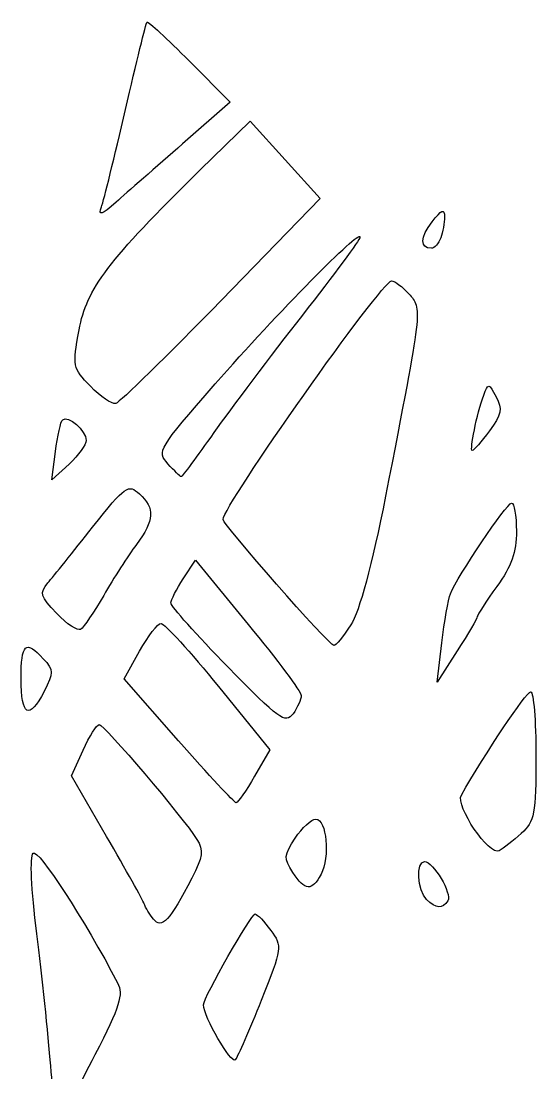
# Model space of a CAD drawing. Header units: centimetres. Extents: x -52 to 49, y -21 to 24.
# Drawn here: x -34.369 to -32.279, y -15.33 to -11.064 of the extents above; entities that cross this region are included whole.
import ezdxf

# ---------------------------------------------------------------- set-up
doc = ezdxf.new("R2010")
doc.units = ezdxf.units.CM
doc.header["$MEASUREMENT"] = 0
doc.layers.add('Layer 1', color=7, linetype='Continuous')

msp = doc.modelspace()

# ---------------------------------------------------------------- linework, layer by layer
at = {"layer": 'Layer 1'}
for points, knots in [([(-33.71345, -11.56223), (-33.71345, -11.56223), (-33.52055, -11.39392), (-33.52055, -11.39392), (-33.52055, -11.39392), (-33.52055, -11.39392), (-33.68551, -11.22748), (-33.68551, -11.22748), (-33.68551, -11.22748), (-33.77624, -11.13593), (-33.85378, -11.06434), (-33.85782, -11.06838), (-33.85782, -11.06838), (-33.86186, -11.07242), (-33.90127, -11.23199), (-33.94541, -11.42299), (-33.94541, -11.42299), (-33.98955, -11.61398), (-34.03339, -11.79193), (-34.04285, -11.81841), (-34.04285, -11.81841), (-34.05625, -11.85594), (-34.04309, -11.85156), (-33.9832, -11.79856), (-33.9832, -11.79856), (-33.94094, -11.76115), (-33.81955, -11.65481), (-33.71345, -11.56224), (-33.71345, -11.56224), (-33.71345, -11.56224), (-33.71345, -11.56223), (-33.71345, -11.56223)], [0, 0, 0, 0, 0.1111111, 0.1111111, 0.1111111, 0.1111111, 0.2222222, 0.2222222, 0.2222222, 0.2222222, 0.3333333, 0.3333333, 0.3333333, 0.3333333, 0.4444444, 0.4444444, 0.4444444, 0.4444444, 0.5555556, 0.5555556, 0.5555556, 0.5555556, 0.6666667, 0.6666667, 0.6666667, 0.6666667, 0.7777778, 0.7777778, 0.7777778, 0.7777778, 1, 1, 1, 1]), ([(-33.55555, -12.19563), (-33.55555, -12.19563), (-33.15553, -11.78387), (-33.15553, -11.78387), (-33.15553, -11.78387), (-33.15553, -11.78387), (-33.29732, -11.62678), (-33.29732, -11.62678), (-33.29732, -11.62678), (-33.29732, -11.62678), (-33.43911, -11.46969), (-33.43911, -11.46969), (-33.43911, -11.46969), (-33.43911, -11.46969), (-33.64163, -11.66813), (-33.64163, -11.66813), (-33.64163, -11.66813), (-34.01697, -12.03589), (-34.10249, -12.14869), (-34.1336, -12.31699), (-34.1336, -12.31699), (-34.16072, -12.46369), (-34.15935, -12.47049), (-34.08773, -12.54524), (-34.08773, -12.54524), (-34.04713, -12.58762), (-34.00078, -12.61894), (-33.98474, -12.61484), (-33.98474, -12.61484), (-33.9687, -12.61074), (-33.77556, -12.4221), (-33.55554, -12.19563), (-33.55554, -12.19563), (-33.55554, -12.19563), (-33.55555, -12.19563), (-33.55555, -12.19563)], [0, 0, 0, 0, 0.1, 0.1, 0.1, 0.1, 0.2, 0.2, 0.2, 0.2, 0.3, 0.3, 0.3, 0.3, 0.4, 0.4, 0.4, 0.4, 0.5, 0.5, 0.5, 0.5, 0.6, 0.6, 0.6, 0.6, 0.7, 0.7, 0.7, 0.7, 0.8, 0.8, 0.8, 0.8, 1, 1, 1, 1]), ([(-32.66564, -11.94377), (-32.65681, -11.92075), (-32.64984, -11.88206), (-32.65017, -11.85778), (-32.65017, -11.85778), (-32.65062, -11.82381), (-32.66233, -11.8287), (-32.70102, -11.87905), (-32.70102, -11.87905), (-32.74927, -11.94184), (-32.7504, -11.98562), (-32.70377, -11.98562), (-32.70377, -11.98562), (-32.69163, -11.98562), (-32.67448, -11.96679), (-32.66564, -11.94377)], [0, 0, 0, 0, 0.2, 0.2, 0.2, 0.2, 0.4, 0.4, 0.4, 0.4, 0.6, 0.6, 0.6, 0.6, 1, 1, 1, 1]), ([(-33.5866, -12.73307), (-33.51732, -12.63484), (-33.35554, -12.42053), (-33.22709, -12.25681), (-33.22709, -12.25681), (-33.09864, -12.09309), (-32.99354, -11.95056), (-32.99354, -11.94007), (-32.99354, -11.94007), (-32.99354, -11.90793), (-33.32899, -12.24815), (-33.58102, -12.53589), (-33.58102, -12.53589), (-33.81255, -12.80023), (-33.81827, -12.80989), (-33.77292, -12.86), (-33.77292, -12.86), (-33.74721, -12.88841), (-33.72311, -12.91165), (-33.71937, -12.91165), (-33.71937, -12.91165), (-33.71563, -12.91165), (-33.65588, -12.83128), (-33.5866, -12.73306), (-33.5866, -12.73306), (-33.5866, -12.73306), (-33.5866, -12.73307), (-33.5866, -12.73307)], [0, 0, 0, 0, 0.125, 0.125, 0.125, 0.125, 0.25, 0.25, 0.25, 0.25, 0.375, 0.375, 0.375, 0.375, 0.5, 0.5, 0.5, 0.5, 0.625, 0.625, 0.625, 0.625, 0.75, 0.75, 0.75, 0.75, 1, 1, 1, 1]), ([(-33.03081, -13.51327), (-32.9955, -13.4586), (-32.94451, -13.26964), (-32.8899, -12.99105), (-32.8899, -12.99105), (-32.73882, -12.22032), (-32.74013, -12.23158), (-32.79486, -12.1711), (-32.79486, -12.1711), (-32.82134, -12.14185), (-32.85297, -12.11792), (-32.86516, -12.11792), (-32.86516, -12.11792), (-32.90421, -12.11792), (-33.54917, -13.03016), (-33.54917, -13.0854), (-33.54917, -13.0854), (-33.54917, -13.10583), (-33.11974, -13.59441), (-33.09938, -13.59715), (-33.09938, -13.59715), (-33.0921, -13.59813), (-33.06125, -13.56038), (-33.03082, -13.51327), (-33.03082, -13.51327), (-33.03082, -13.51327), (-33.03081, -13.51327), (-33.03081, -13.51327)], [0, 0, 0, 0, 0.125, 0.125, 0.125, 0.125, 0.25, 0.25, 0.25, 0.25, 0.375, 0.375, 0.375, 0.375, 0.5, 0.5, 0.5, 0.5, 0.625, 0.625, 0.625, 0.625, 0.75, 0.75, 0.75, 0.75, 1, 1, 1, 1]), ([(-32.46848, -12.72635), (-32.41909, -12.65954), (-32.4147, -12.63755), (-32.44099, -12.58842), (-32.44099, -12.58842), (-32.47124, -12.53189), (-32.47289, -12.53168), (-32.49135, -12.58191), (-32.49135, -12.58191), (-32.51902, -12.65722), (-32.54971, -12.80583), (-32.5376, -12.80583), (-32.5376, -12.80583), (-32.5319, -12.80583), (-32.5008, -12.77006), (-32.46848, -12.72635)], [0, 0, 0, 0, 0.2, 0.2, 0.2, 0.2, 0.4, 0.4, 0.4, 0.4, 0.6, 0.6, 0.6, 0.6, 1, 1, 1, 1]), ([(-34.10479, -12.76477), (-34.10479, -12.726), (-34.17963, -12.66018), (-34.20026, -12.68081), (-34.20026, -12.68081), (-34.20841, -12.68896), (-34.22167, -12.74721), (-34.22973, -12.81026), (-34.22973, -12.81026), (-34.22973, -12.81026), (-34.24438, -12.92489), (-34.24438, -12.92489), (-34.24438, -12.92489), (-34.24438, -12.92489), (-34.17459, -12.86075), (-34.17459, -12.86075), (-34.17459, -12.86075), (-34.1362, -12.82547), (-34.1048, -12.78228), (-34.1048, -12.76477), (-34.1048, -12.76477), (-34.1048, -12.76477), (-34.10479, -12.76477), (-34.10479, -12.76477)], [0, 0, 0, 0, 0.1428571, 0.1428571, 0.1428571, 0.1428571, 0.2857143, 0.2857143, 0.2857143, 0.2857143, 0.4285714, 0.4285714, 0.4285714, 0.4285714, 0.5714286, 0.5714286, 0.5714286, 0.5714286, 0.7142857, 0.7142857, 0.7142857, 0.7142857, 1, 1, 1, 1]), ([(-34.03381, -13.39316), (-33.99442, -13.32479), (-33.93475, -13.23201), (-33.9012, -13.18698), (-33.9012, -13.18698), (-33.82759, -13.08816), (-33.8246, -13.03982), (-33.88854, -12.98196), (-33.88854, -12.98196), (-33.93431, -12.94054), (-33.94441, -12.9477), (-34.07883, -13.11677), (-34.07883, -13.11677), (-34.1569, -13.21497), (-34.23839, -13.31636), (-34.2599, -13.34208), (-34.2599, -13.34208), (-34.29516, -13.38422), (-34.29164, -13.39654), (-34.22431, -13.46682), (-34.22431, -13.46682), (-34.18322, -13.50971), (-34.13966, -13.53865), (-34.12751, -13.53114), (-34.12751, -13.53114), (-34.11536, -13.52363), (-34.07319, -13.46154), (-34.0338, -13.39317), (-34.0338, -13.39317), (-34.0338, -13.39317), (-34.03381, -13.39316), (-34.03381, -13.39316)], [0, 0, 0, 0, 0.1111111, 0.1111111, 0.1111111, 0.1111111, 0.2222222, 0.2222222, 0.2222222, 0.2222222, 0.3333333, 0.3333333, 0.3333333, 0.3333333, 0.4444444, 0.4444444, 0.4444444, 0.4444444, 0.5555556, 0.5555556, 0.5555556, 0.5555556, 0.6666667, 0.6666667, 0.6666667, 0.6666667, 0.7777778, 0.7777778, 0.7777778, 0.7777778, 1, 1, 1, 1]), ([(-32.51729, -13.47937), (-32.51729, -13.47247), (-32.48157, -13.41752), (-32.43791, -13.35726), (-32.43791, -13.35726), (-32.37867, -13.27549), (-32.35853, -13.21849), (-32.35853, -13.13259), (-32.35853, -13.13259), (-32.35853, -13.06929), (-32.36746, -13.01816), (-32.37837, -13.01897), (-32.37837, -13.01897), (-32.39906, -13.0205), (-32.59781, -13.31555), (-32.62612, -13.38676), (-32.62612, -13.38676), (-32.63505, -13.40923), (-32.65082, -13.49904), (-32.66116, -13.58636), (-32.66116, -13.58636), (-32.66116, -13.58636), (-32.67996, -13.74511), (-32.67996, -13.74511), (-32.67996, -13.74511), (-32.67996, -13.74511), (-32.59862, -13.61851), (-32.59862, -13.61851), (-32.59862, -13.61851), (-32.55388, -13.54888), (-32.51728, -13.48627), (-32.51728, -13.47937), (-32.51728, -13.47937), (-32.51728, -13.47937), (-32.51729, -13.47937), (-32.51729, -13.47937)], [0, 0, 0, 0, 0.1, 0.1, 0.1, 0.1, 0.2, 0.2, 0.2, 0.2, 0.3, 0.3, 0.3, 0.3, 0.4, 0.4, 0.4, 0.4, 0.5, 0.5, 0.5, 0.5, 0.6, 0.6, 0.6, 0.6, 0.7, 0.7, 0.7, 0.7, 0.8, 0.8, 0.8, 0.8, 1, 1, 1, 1]), ([(-33.23213, -13.79959), (-33.23239, -13.78418), (-33.3291, -13.65445), (-33.44704, -13.51129), (-33.44704, -13.51129), (-33.44704, -13.51129), (-33.66149, -13.25101), (-33.66149, -13.25101), (-33.66149, -13.25101), (-33.66149, -13.25101), (-33.71099, -13.32608), (-33.71099, -13.32608), (-33.71099, -13.32608), (-33.73821, -13.36737), (-33.76056, -13.41161), (-33.76066, -13.4244), (-33.76066, -13.4244), (-33.76077, -13.43719), (-33.65691, -13.55385), (-33.5299, -13.68364), (-33.5299, -13.68364), (-33.3217, -13.8964), (-33.29565, -13.9151), (-33.26532, -13.87361), (-33.26532, -13.87361), (-33.24681, -13.8483), (-33.23188, -13.81498), (-33.23214, -13.79957), (-33.23214, -13.79957), (-33.23214, -13.79957), (-33.23213, -13.79959), (-33.23213, -13.79959)], [0, 0, 0, 0, 0.1111111, 0.1111111, 0.1111111, 0.1111111, 0.2222222, 0.2222222, 0.2222222, 0.2222222, 0.3333333, 0.3333333, 0.3333333, 0.3333333, 0.4444444, 0.4444444, 0.4444444, 0.4444444, 0.5555556, 0.5555556, 0.5555556, 0.5555556, 0.6666667, 0.6666667, 0.6666667, 0.6666667, 0.7777778, 0.7777778, 0.7777778, 0.7777778, 1, 1, 1, 1]), ([(-33.42156, -14.12657), (-33.42156, -14.12657), (-33.3601, -14.01896), (-33.3601, -14.01896), (-33.3601, -14.01896), (-33.3601, -14.01896), (-33.56795, -13.76297), (-33.56795, -13.76297), (-33.56795, -13.76297), (-33.68227, -13.62217), (-33.78708, -13.50698), (-33.80087, -13.50698), (-33.80087, -13.50698), (-33.81466, -13.50698), (-33.85388, -13.55763), (-33.88803, -13.61953), (-33.88803, -13.61953), (-33.88803, -13.61953), (-33.95012, -13.73208), (-33.95012, -13.73208), (-33.95012, -13.73208), (-33.95012, -13.73208), (-33.7298, -13.98297), (-33.7298, -13.98297), (-33.7298, -13.98297), (-33.60862, -14.12096), (-33.50353, -14.23394), (-33.49625, -14.23402), (-33.49625, -14.23402), (-33.48897, -14.23402), (-33.45536, -14.18575), (-33.42156, -14.12657)], [0, 0, 0, 0, 0.1111111, 0.1111111, 0.1111111, 0.1111111, 0.2222222, 0.2222222, 0.2222222, 0.2222222, 0.3333333, 0.3333333, 0.3333333, 0.3333333, 0.4444444, 0.4444444, 0.4444444, 0.4444444, 0.5555556, 0.5555556, 0.5555556, 0.5555556, 0.6666667, 0.6666667, 0.6666667, 0.6666667, 0.7777778, 0.7777778, 0.7777778, 0.7777778, 1, 1, 1, 1]), ([(-34.27553, -13.78239), (-34.23638, -13.70667), (-34.23663, -13.69686), (-34.27895, -13.6501), (-34.27895, -13.6501), (-34.35009, -13.57148), (-34.36938, -13.58893), (-34.36938, -13.73188), (-34.36938, -13.73188), (-34.36938, -13.8831), (-34.3367, -13.90068), (-34.27553, -13.78239)], [0, 0, 0, 0, 0.25, 0.25, 0.25, 0.25, 0.5, 0.5, 0.5, 0.5, 1, 1, 1, 1]), ([(-32.3387, -14.35832), (-32.28464, -14.30965), (-32.27917, -14.28084), (-32.27917, -14.04476), (-32.27917, -14.04476), (-32.27917, -13.90178), (-32.289, -13.78479), (-32.30101, -13.78479), (-32.30101, -13.78479), (-32.31856, -13.78479), (-32.48603, -14.03406), (-32.58204, -14.20306), (-32.58204, -14.20306), (-32.6074, -14.2477), (-32.46841, -14.45126), (-32.42803, -14.42862), (-32.42803, -14.42862), (-32.41164, -14.41943), (-32.37144, -14.3878), (-32.3387, -14.35833), (-32.3387, -14.35833), (-32.3387, -14.35833), (-32.3387, -14.35832), (-32.3387, -14.35832)], [0, 0, 0, 0, 0.1428571, 0.1428571, 0.1428571, 0.1428571, 0.2857143, 0.2857143, 0.2857143, 0.2857143, 0.4285714, 0.4285714, 0.4285714, 0.4285714, 0.5714286, 0.5714286, 0.5714286, 0.5714286, 0.7142857, 0.7142857, 0.7142857, 0.7142857, 1, 1, 1, 1]), ([(-33.67623, -14.54033), (-33.63091, -14.45275), (-33.62759, -14.42738), (-33.65561, -14.38253), (-33.65561, -14.38253), (-33.70998, -14.29547), (-34.03229, -13.91708), (-34.05208, -13.91708), (-34.05208, -13.91708), (-34.0621, -13.91708), (-34.09137, -13.96381), (-34.11713, -14.02093), (-34.11713, -14.02093), (-34.11713, -14.02093), (-34.16396, -14.12478), (-34.16396, -14.12478), (-34.16396, -14.12478), (-34.16396, -14.12478), (-34.02193, -14.37064), (-34.02193, -14.37064), (-34.02193, -14.37064), (-33.94381, -14.50586), (-33.87532, -14.6288), (-33.86973, -14.64382), (-33.86973, -14.64382), (-33.86414, -14.65885), (-33.8469, -14.6871), (-33.83143, -14.7066), (-33.83143, -14.7066), (-33.79864, -14.74794), (-33.76505, -14.71196), (-33.67623, -14.54033)], [0, 0, 0, 0, 0.1111111, 0.1111111, 0.1111111, 0.1111111, 0.2222222, 0.2222222, 0.2222222, 0.2222222, 0.3333333, 0.3333333, 0.3333333, 0.3333333, 0.4444444, 0.4444444, 0.4444444, 0.4444444, 0.5555556, 0.5555556, 0.5555556, 0.5555556, 0.6666667, 0.6666667, 0.6666667, 0.6666667, 0.7777778, 0.7777778, 0.7777778, 0.7777778, 1, 1, 1, 1]), ([(-33.15164, -14.5244), (-33.11443, -14.45488), (-33.12885, -14.30073), (-33.17256, -14.30073), (-33.17256, -14.30073), (-33.19098, -14.30073), (-33.22874, -14.33532), (-33.25647, -14.37759), (-33.25647, -14.37759), (-33.30255, -14.44783), (-33.30339, -14.45979), (-33.26623, -14.5165), (-33.26623, -14.5165), (-33.21628, -14.59273), (-33.1892, -14.5946), (-33.15163, -14.52441), (-33.15163, -14.52441), (-33.15163, -14.52441), (-33.15164, -14.5244), (-33.15164, -14.5244)], [0, 0, 0, 0, 0.1666667, 0.1666667, 0.1666667, 0.1666667, 0.3333333, 0.3333333, 0.3333333, 0.3333333, 0.5, 0.5, 0.5, 0.5, 0.6666667, 0.6666667, 0.6666667, 0.6666667, 1, 1, 1, 1]), ([(-34.06922, -15.25608), (-33.96795, -15.05919), (-33.95296, -15.01171), (-33.97735, -14.96504), (-33.97735, -14.96504), (-34.11176, -14.70781), (-34.29981, -14.41902), (-34.31985, -14.43906), (-34.31985, -14.43906), (-34.33419, -14.4534), (-34.32838, -14.58469), (-34.3054, -14.76553), (-34.3054, -14.76553), (-34.28426, -14.9319), (-34.25876, -15.1731), (-34.24873, -15.30153), (-34.24873, -15.30153), (-34.2387, -15.42996), (-34.22143, -15.52521), (-34.21036, -15.5132), (-34.21036, -15.5132), (-34.19929, -15.50119), (-34.13577, -15.38549), (-34.06922, -15.25609), (-34.06922, -15.25609), (-34.06922, -15.25609), (-34.06922, -15.25608), (-34.06922, -15.25608)], [0, 0, 0, 0, 0.125, 0.125, 0.125, 0.125, 0.25, 0.25, 0.25, 0.25, 0.375, 0.375, 0.375, 0.375, 0.5, 0.5, 0.5, 0.5, 0.625, 0.625, 0.625, 0.625, 0.75, 0.75, 0.75, 0.75, 1, 1, 1, 1]), ([(-32.63682, -14.63219), (-32.61872, -14.60291), (-32.69643, -14.47269), (-32.73201, -14.47269), (-32.73201, -14.47269), (-32.76673, -14.47269), (-32.76039, -14.58943), (-32.72368, -14.62615), (-32.72368, -14.62615), (-32.68523, -14.6646), (-32.65803, -14.66649), (-32.63683, -14.63219), (-32.63683, -14.63219), (-32.63683, -14.63219), (-32.63682, -14.63219), (-32.63682, -14.63219)], [0, 0, 0, 0, 0.2, 0.2, 0.2, 0.2, 0.4, 0.4, 0.4, 0.4, 0.6, 0.6, 0.6, 0.6, 1, 1, 1, 1]), ([(-33.39419, -15.03557), (-33.30921, -14.82191), (-33.30851, -14.8167), (-33.35564, -14.75197), (-33.35564, -14.75197), (-33.38205, -14.7157), (-33.41036, -14.68565), (-33.41857, -14.6852), (-33.41857, -14.6852), (-33.43481, -14.6843), (-33.62854, -15.02392), (-33.62854, -15.0533), (-33.62854, -15.0533), (-33.62854, -15.10169), (-33.516, -15.29624), (-33.49959, -15.27621), (-33.49959, -15.27621), (-33.48923, -15.26356), (-33.4418, -15.15527), (-33.39419, -15.03556), (-33.39419, -15.03556), (-33.39419, -15.03556), (-33.39419, -15.03557), (-33.39419, -15.03557)], [0, 0, 0, 0, 0.1428571, 0.1428571, 0.1428571, 0.1428571, 0.2857143, 0.2857143, 0.2857143, 0.2857143, 0.4285714, 0.4285714, 0.4285714, 0.4285714, 0.5714286, 0.5714286, 0.5714286, 0.5714286, 0.7142857, 0.7142857, 0.7142857, 0.7142857, 1, 1, 1, 1])]:
    msp.add_open_spline(points, degree=3, knots=knots, dxfattribs=at)

doc.saveas('drawing.dxf')
